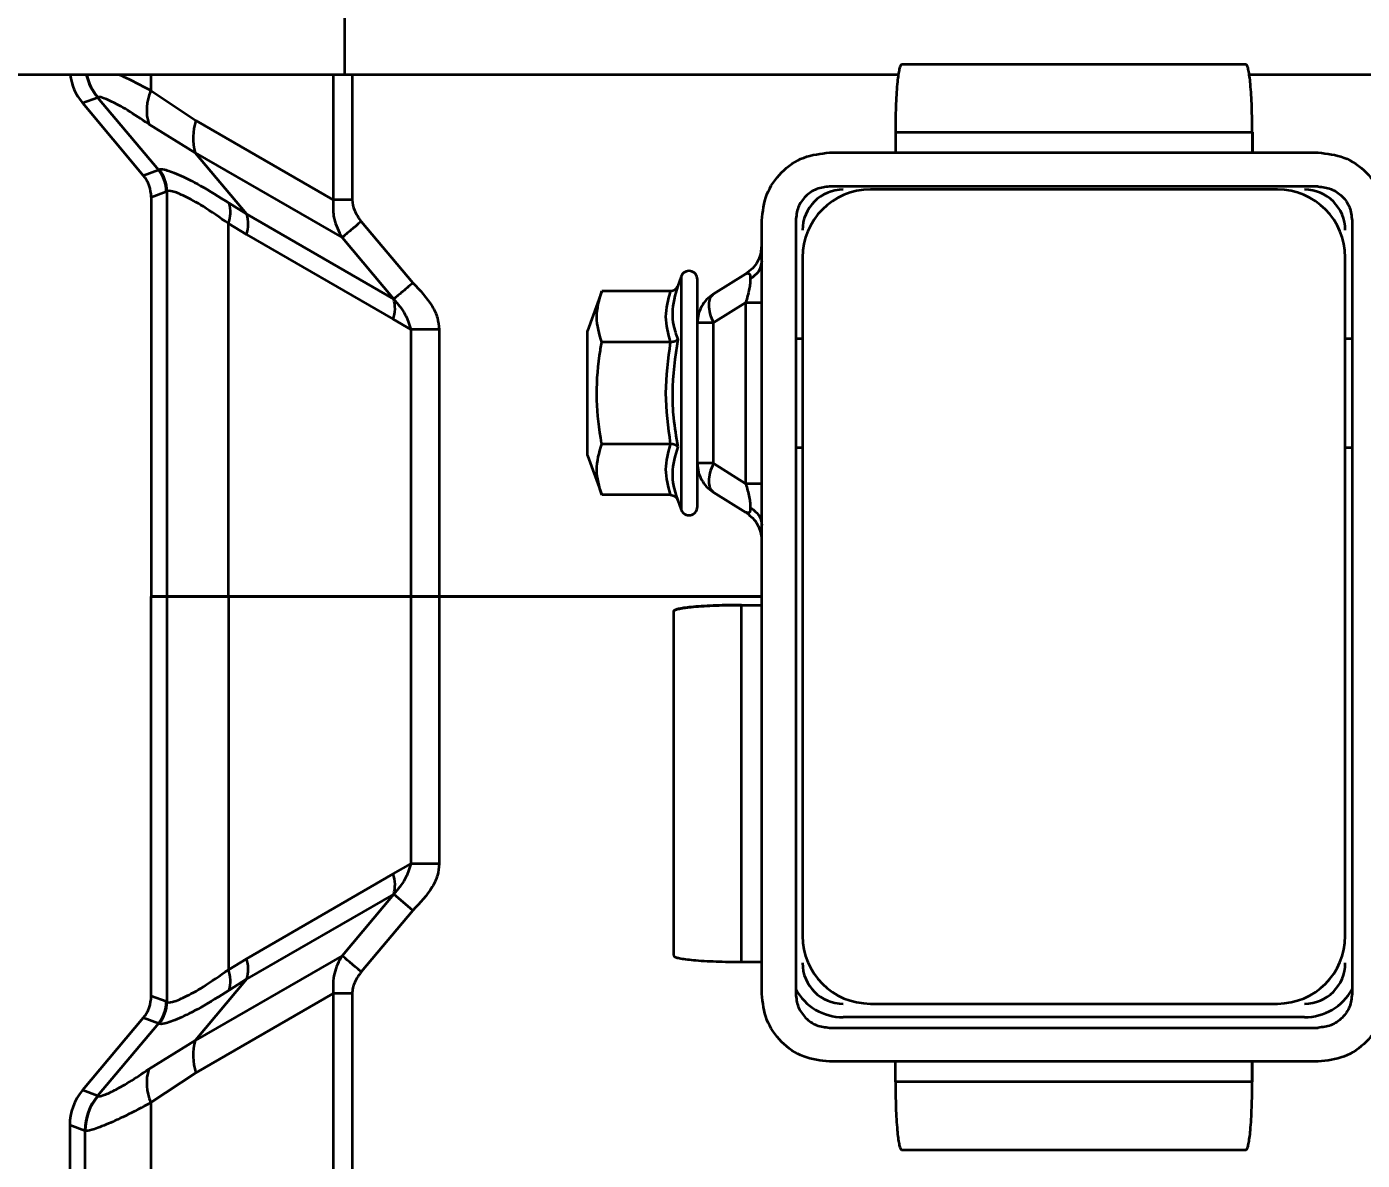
# Model space of a CAD drawing. Header units: millimetres. Extents: x 0 to 420, y 0 to 297.
# Drawn here: x 227.333 to 228.317, y 173.472 to 174.308 of the extents above; entities that cross this region are included whole.
import ezdxf

# ---------------------------------------------------------------- set-up
doc = ezdxf.new("R2010")
doc.units = ezdxf.units.MM
doc.layers.add('尺寸线层', color=150, linetype='Continuous')
doc.styles.add('SLDTEXTSTYLE2', font='TXT', dxfattribs={"width": 0.7})
doc.dimstyles.new('SLDDIMSTYLE0', dxfattribs={"dimtxt": 3.5, "dimasz": 3.302, "dimexe": 0, "dimexo": 0.0625, "dimgap": 0.875, "dimtad": 1, "dimdec": 1, "dimlfac": 100, "dimrnd": 1e-09, "dimzin": 12, "dimdsep": 46, "dimtxsty": 'SLDTEXTSTYLE2', "dimsah": 1, "dimcen": 0.09, "dimadec": 0, "dimazin": 3, "dimtfac": 1, "dimtdec": 3, "dimtofl": 0, "dimtmove": 0, "dimatfit": 3, "dimfxl": 0, "dimfrac": 2, "dimtolj": 1, "dimtzin": 12, "dimarcsym": 0})

# ---------------------------------------------------------------- blocks, each defined once
blk = doc.blocks.new('_D_6')
at = {"layer": '尺寸线层'}
for p, q in [((91.21537, 164.91724), (91.21537, 234.19224)), ((321.31537, 165.18705), (321.31537, 234.19224)), ((321.31537, 233.19224), (91.21537, 233.19224))]:
    blk.add_line(p, q, dxfattribs=at)
for points in [[(91.21537, 233.19224), (94.51737, 232.68424), (94.51737, 233.70024)], [(321.31537, 233.19224), (318.01337, 233.70024), (318.01337, 232.68424)]]:
    blk.add_solid(points, dxfattribs=at)
at = {"layer": '尺寸线层', "insert": (205.17264, 237.70398), "char_height": 3.5, "attachment_point": 1, "style": 'SLDTEXTSTYLE2'}
blk.add_mtext('23010', dxfattribs=at)
blk = doc.blocks.new('_D_7')
at = {"layer": '尺寸线层'}
for p, q in [((70.59704, 160.40224), (70.59704, 246.19224)), ((332.81559, 175.11669), (332.81559, 246.19224)), ((332.81559, 245.19224), (70.59704, 245.19224))]:
    blk.add_line(p, q, dxfattribs=at)
for points in [[(70.59704, 245.19224), (73.89904, 244.68424), (73.89904, 245.70024)], [(332.81559, 245.19224), (329.51359, 245.70024), (329.51359, 244.68424)]]:
    blk.add_solid(points, dxfattribs=at)
at = {"layer": '尺寸线层', "insert": (202.87576, 249.70398), "char_height": 3.5, "attachment_point": 1, "style": 'SLDTEXTSTYLE2'}
blk.add_mtext('26221.85', dxfattribs=at)

msp = doc.modelspace()

# ---------------------------------------------------------------- linework, layer by layer
at = {"color": 7, "linetype": 'Continuous', "lineweight": 35}
for p, q in [((227.56704, 187.77224), (227.56704, 174.27224)), ((228.23136, 174.27989), (227.97757, 174.27989)), ((227.56704, 174.27224), (224.69704, 174.27224)), ((227.42421, 174.27224), (227.42421, 174.26051)), ((227.55869, 174.27224), (227.55869, 174.18012)), ((227.97525, 174.27224), (227.56704, 174.27224)), ((227.57263, 174.27224), (227.57263, 174.18012)), ((232.89704, 174.27224), (228.23369, 174.27224)), ((227.37386, 174.25147), (227.38501, 174.25553)), ((227.38527, 174.25568), (227.38501, 174.25553)), ((227.38501, 174.25553), (227.42982, 174.20212)), ((227.42421, 174.26051), (227.4575, 174.23855)), ((227.37386, 174.25147), (227.41867, 174.19806)), ((227.45698, 174.21473), (227.42272, 174.23588)), ((227.55869, 174.18012), (227.4575, 174.23855)), ((227.97297, 174.22989), (228.23597, 174.22989)), ((227.97297, 174.22989), (227.97297, 174.21489)), ((228.23597, 174.22989), (228.23597, 174.21489)), ((228.23606, 174.22989), (228.23606, 174.21489)), ((227.45698, 174.21473), (227.56519, 174.15225)), ((227.49502, 174.1694), (227.45698, 174.21473)), ((227.92451, 174.21489), (228.28451, 174.21489)), ((227.41867, 174.19806), (227.42982, 174.20212)), ((227.42982, 174.20212), (227.43024, 174.2024)), ((227.42451, 174.18201), (227.43566, 174.18607)), ((227.43611, 174.18637), (227.43566, 174.18607)), ((227.43611, 174.18637), (227.43611, 173.88761)), ((228.28451, 174.18989), (227.92451, 174.18989)), ((228.25451, 174.18761), (227.95451, 174.18761)), ((227.42451, 174.18201), (227.42451, 173.88761)), ((227.48194, 174.17765), (227.49502, 174.1694)), ((227.57263, 174.18012), (227.55869, 174.18012)), ((227.60323, 174.10692), (227.49502, 174.1694)), ((227.48139, 173.88761), (227.48139, 174.16257)), ((227.48139, 174.16257), (227.4947, 174.15451)), ((227.57938, 174.16416), (227.61742, 174.11883)), ((227.87451, 173.59489), (227.87451, 174.16489)), ((227.89951, 174.16489), (227.89951, 173.59489)), ((228.30951, 174.16489), (228.30951, 173.59489)), ((227.4947, 174.15451), (227.60291, 174.09203)), ((227.56519, 174.15225), (227.60323, 174.10692)), ((227.87382, 174.14071), (227.87203, 174.13587)), ((227.87434, 174.14376), (227.87301, 174.13756)), ((227.87414, 174.14378), (227.87384, 174.14145)), ((227.8739, 174.13973), (227.87451, 174.14667)), ((227.90451, 174.13761), (227.90451, 173.63761)), ((228.30451, 173.63761), (228.30451, 174.13761)), ((227.81501, 174.12354), (227.81254, 174.11673)), ((227.81501, 174.12354), (227.81501, 173.95168)), ((227.82701, 174.12142), (227.82701, 174.09001)), ((227.86276, 174.12552), (227.83877, 174.11053)), ((227.75659, 174.11266), (227.74601, 174.08361)), ((227.80733, 174.11266), (227.75659, 174.11266)), ((227.86276, 174.10432), (227.83877, 174.08933)), ((227.86276, 173.97085), (227.86276, 174.10432)), ((227.60291, 174.09203), (227.61578, 174.0846)), ((227.83877, 174.08933), (227.82701, 174.08933)), ((227.82701, 174.08933), (227.82701, 173.98585)), ((227.83877, 174.08933), (227.83877, 173.98585)), ((227.63668, 174.0846), (227.61578, 174.0846)), ((227.61578, 174.0846), (227.61578, 173.88761)), ((227.63668, 174.0846), (227.63668, 173.88761)), ((227.74601, 173.99161), (227.74601, 174.08361)), ((227.80733, 174.07513), (227.75659, 174.07513)), ((227.90451, 174.07761), (227.89951, 174.07761)), ((228.30951, 174.07761), (228.30451, 174.07761)), ((227.80733, 174.00008), (227.75659, 174.00008)), ((227.74601, 173.99161), (227.75659, 173.96255)), ((227.89951, 173.99761), (227.90451, 173.99761)), ((228.30451, 173.99761), (228.30951, 173.99761)), ((227.83877, 173.98585), (227.82701, 173.98585)), ((227.82701, 173.98585), (227.82701, 173.95379)), ((227.86276, 173.97085), (227.83877, 173.98585)), ((227.80733, 173.96255), (227.75659, 173.96255)), ((227.83877, 173.96465), (227.86276, 173.94965)), ((227.81254, 173.95849), (227.81501, 173.95168)), ((227.86329, 173.94965), (227.86276, 173.94965)), ((227.86352, 173.94928), (227.86528, 173.94785)), ((227.87203, 173.93931), (227.87382, 173.93447)), ((227.87301, 173.93761), (227.87434, 173.93141)), ((227.43611, 173.88761), (227.42451, 173.88761)), ((227.42451, 173.5932), (227.42451, 173.88761)), ((227.42451, 173.88761), (227.43611, 173.88761)), ((227.48139, 173.88761), (227.43611, 173.88761)), ((227.43611, 173.88761), (227.43611, 173.58884)), ((227.43611, 173.88761), (227.48139, 173.88761)), ((227.61578, 173.88761), (227.48139, 173.88761)), ((227.48139, 173.88761), (227.48139, 173.61264)), ((227.48139, 173.88761), (227.61578, 173.88761)), ((227.63668, 173.88761), (227.61578, 173.88761)), ((227.61578, 173.88761), (227.61578, 173.69061)), ((227.61578, 173.88761), (227.63668, 173.88761)), ((227.63668, 173.88761), (227.87451, 173.88761)), ((227.63668, 173.88761), (227.63668, 173.69061)), ((227.87451, 173.88761), (227.63668, 173.88761)), ((227.85951, 173.6184), (227.85951, 173.8814)), ((227.85951, 173.8814), (227.87451, 173.8814)), ((227.80951, 173.8768), (227.80951, 173.62301)), ((227.60291, 173.68318), (227.61578, 173.69061)), ((227.63668, 173.69061), (227.61578, 173.69061)), ((227.4947, 173.6207), (227.60291, 173.68318)), ((227.60323, 173.66829), (227.49502, 173.60582)), ((227.60323, 173.66829), (227.56519, 173.62296)), ((227.61742, 173.65638), (227.60323, 173.66829)), ((227.61742, 173.65638), (227.57938, 173.61105)), ((227.56519, 173.62296), (227.45698, 173.56048)), ((227.48139, 173.61264), (227.4947, 173.6207)), ((227.85951, 173.6184), (227.87451, 173.6184)), ((227.49502, 173.60582), (227.45698, 173.56048)), ((227.49502, 173.60582), (227.48194, 173.59757)), ((227.43566, 173.58914), (227.42451, 173.5932)), ((227.43566, 173.58914), (227.43611, 173.58884)), ((227.55869, 173.59509), (227.4575, 173.53666)), ((227.55869, 173.59509), (227.55869, 173.38258)), ((227.57263, 173.59509), (227.55869, 173.59509)), ((227.57263, 173.59509), (227.57263, 173.38258)), ((227.95451, 173.58761), (228.25451, 173.58761)), ((227.41867, 173.57715), (227.37386, 173.52374)), ((227.42982, 173.57309), (227.41867, 173.57715)), ((228.27451, 173.57761), (227.93451, 173.57761)), ((227.42982, 173.57309), (227.38501, 173.51969)), ((227.43024, 173.57282), (227.42982, 173.57309)), ((227.92451, 173.56989), (228.28451, 173.56989)), ((227.45698, 173.56048), (227.42272, 173.53934)), ((227.4575, 173.53666), (227.42421, 173.5147)), ((228.28451, 173.54489), (227.92451, 173.54489)), ((227.97297, 173.52989), (227.97297, 173.54489)), ((228.23596, 173.52989), (228.23596, 173.54489)), ((228.23606, 173.52989), (228.23606, 173.54489)), ((228.23596, 173.52989), (227.97297, 173.52989)), ((227.38501, 173.51969), (227.37386, 173.52374)), ((227.38501, 173.51969), (227.38527, 173.51953)), ((227.42421, 173.5147), (227.42421, 173.26647)), ((227.36451, 173.49807), (227.36451, 173.22761)), ((227.37566, 173.49401), (227.36451, 173.49807)), ((227.37566, 173.49401), (227.3759, 173.49388)), ((227.3759, 173.26647), (227.3759, 173.49388)), ((227.97757, 173.47989), (228.23136, 173.47989)), ((228.23146, 173.47989), (228.23136, 173.47989))]:
    msp.add_line(p, q, dxfattribs=at)
at = {"color": 7, "linetype": 'Continuous', "lineweight": 35, "flags": 128}
msp.add_lwpolyline([(227.57938, 173.61105), (227.57712, 173.61295), (227.57491, 173.6148), (227.5728, 173.61657), (227.57083, 173.61823), (227.56905, 173.61972), (227.56749, 173.62103), (227.5662, 173.62211), (227.56519, 173.62296)], dxfattribs=at)
at = {"color": 7, "linetype": 'Continuous', "lineweight": 35}
for centre, radius, start, end in [((227.41572, 174.28124), 0.04006, 192.98851, 219.94133), ((227.41598, 174.28143), 0.04007, 193.26174, 219.98841), ((227.45656, 174.2462), 0.03537, 156.13725, 196.96231), ((227.49553, 174.22581), 0.04011, 161.48363, 196.03426), ((227.41062, 174.18605), 0.02504, 0.05864, 39.94136), ((227.41108, 174.1863), 0.02503, 0.16613, 40.03213), ((227.95451, 174.13761), 0.05, 90, 180), ((227.93451, 174.15761), 0.03, 90, 180), ((228.25451, 174.13761), 0.05, 0, 90), ((228.27451, 174.15761), 0.03, 0, 90), ((227.45885, 174.17094), 0.02404, 339.6339, 16.20069), ((227.47093, 174.16247), 0.02507, 341.48363, 16.03426), ((227.82083, 174.12142), 0.00619, 0, 160), ((227.57914, 174.1), 0.02507, 341.48362, 16.03426), ((227.82083, 173.95379), 0.00619, 200, 0), ((227.57914, 173.67522), 0.02507, 343.96574, 18.51636), ((227.95451, 173.63761), 0.05, 180, 270), ((228.25451, 173.63761), 0.05, 270, 0), ((227.47093, 173.61274), 0.02507, 343.96574, 18.51637), ((227.93451, 173.61761), 0.03, 180, 270), ((228.27451, 173.61761), 0.03, 270, 0), ((227.45885, 173.60427), 0.02404, 343.79931, 20.3661), ((227.93451, 173.61761), 0.04, 208.95502, 270), ((228.27451, 173.61761), 0.04, 270, 331.04498), ((227.41062, 173.58917), 0.02504, 320.05864, 359.94136), ((227.41108, 173.58892), 0.02503, 319.96787, 359.83387), ((227.49553, 173.5494), 0.04011, 163.96572, 198.51635), ((227.45656, 173.52902), 0.03537, 163.03769, 203.86274), ((227.41572, 173.49397), 0.04006, 140.05864, 179.94136), ((227.41596, 173.49379), 0.04006, 140.00758, 179.87308)]:
    msp.add_arc(centre, radius, start, end, dxfattribs=at)
for centre, major_axis, start_param, end_param in [((227.40457, 174.27719), (0.03765, 0.0137), 2.915947, 3.49016), ((227.39948, 174.18199), (-0.02353, -0.00856), 2.793026, 3.49016), ((227.39948, 173.59322), (-0.02353, 0.00856), 2.793026, 3.49016), ((227.40457, 173.49803), (-0.03765, 0.0137), 5.934618, 6.631752)]:
    msp.add_ellipse(centre, major_axis=major_axis, ratio=0.998448, start_param=start_param, end_param=end_param, dxfattribs=at)
for points, knots in [([(227.97757, 174.27989), (227.97719, 174.2796), (227.97654, 174.2791), (227.9754, 174.27467), (227.97444, 174.26754), (227.97371, 174.25761), (227.97313, 174.24599), (227.97303, 174.23627), (227.97297, 174.22989)], [0, 0, 0, 0, 0.157309, 0.270586, 0.50035, 0.630794, 0.757716, 1, 1, 1, 1]), ([(228.23597, 174.22989), (228.2359, 174.23627), (228.2358, 174.24599), (228.23522, 174.25761), (228.23449, 174.26754), (228.23353, 174.27467), (228.23239, 174.2791), (228.23174, 174.2796), (228.23136, 174.27989)], [0, 0, 0, 0, 0.242279, 0.369203, 0.49965, 0.729414, 0.842683, 1, 1, 1, 1]), ([(227.40122, 174.27224), (227.40211, 174.27185), (227.40813, 174.26921), (227.41681, 174.26451), (227.42421, 174.26051)], [0, 0, 0, 0, 0.147818, 1, 1, 1, 1]), ([(227.42272, 174.23588), (227.41728, 174.23952), (227.4067, 174.24661), (227.39534, 174.25264), (227.38769, 174.25591), (227.38609, 174.25576), (227.38527, 174.25568)], [0, 0, 0, 0, 0.270175, 0.525289, 0.759332, 1, 1, 1, 1]), ([(227.43024, 174.2024), (227.43124, 174.20259), (227.43337, 174.20301), (227.44402, 174.19907), (227.4603, 174.19121), (227.47461, 174.18224), (227.48194, 174.17765)], [0, 0, 0, 0, 0.223119, 0.475931, 0.731471, 1, 1, 1, 1]), ([(227.48139, 174.16257), (227.47502, 174.16705), (227.46283, 174.17561), (227.44887, 174.18307), (227.43917, 174.18706), (227.43714, 174.1866), (227.43611, 174.18637)], [0, 0, 0, 0, 0.2675155, 0.5112536, 0.7530731, 1, 1, 1, 1]), ([(227.55869, 174.18012), (227.55853, 174.17539), (227.55818, 174.16538), (227.56277, 174.15678), (227.56519, 174.15225)], [0, 0, 0, 0, 0.4733, 1, 1, 1, 1]), ([(227.57263, 174.18012), (227.57299, 174.17747), (227.57379, 174.17157), (227.5774, 174.1668), (227.57938, 174.16416)], [0, 0, 0, 0, 0.448587, 1, 1, 1, 1]), ([(227.57938, 174.16416), (227.57791, 174.16292), (227.57488, 174.16038), (227.57072, 174.15689), (227.56724, 174.15397), (227.56586, 174.15282), (227.56519, 174.15225)], [0, 0, 0, 0, 0.244438, 0.500001, 0.755563, 1, 1, 1, 1]), ([(227.87353, 174.14), (227.8729, 174.13817), (227.87159, 174.13433), (227.86786, 174.12927), (227.86446, 174.12677), (227.86276, 174.12552)], [0, 0, 0, 0, 0.315477, 0.657739, 1, 1, 1, 1]), ([(227.87451, 174.13495), (227.87401, 174.13211), (227.8731, 174.12704), (227.86822, 174.12333), (227.86607, 174.1217)], [0, 0, 0, 0, 0.559996, 1, 1, 1, 1]), ([(227.61742, 174.11883), (227.61595, 174.11759), (227.61292, 174.11505), (227.60875, 174.11155), (227.60528, 174.10864), (227.6039, 174.10748), (227.60323, 174.10692)], [0, 0, 0, 0, 0.2444373, 0.4999999, 0.7555626, 1, 1, 1, 1]), ([(227.61742, 174.11883), (227.62258, 174.11341), (227.62989, 174.10572), (227.63587, 174.09344), (227.63642, 174.08746), (227.63668, 174.0846)], [0, 0, 0, 0, 0.554868, 0.787217, 1, 1, 1, 1]), ([(227.86276, 174.12552), (227.86367, 174.12587), (227.86496, 174.12637), (227.86593, 174.12436), (227.86602, 174.12256), (227.86607, 174.1217)], [0, 0, 0, 0, 0.551614, 0.784825, 1, 1, 1, 1]), ([(227.86607, 174.1217), (227.86602, 174.12066), (227.86593, 174.11848), (227.86496, 174.11246), (227.86367, 174.10768), (227.86276, 174.10432)], [0, 0, 0, 0, 0.215184, 0.448387, 1, 1, 1, 1]), ([(227.75659, 174.07513), (227.75478, 174.08128), (227.7511, 174.09378), (227.75474, 174.1063), (227.75659, 174.11266)], [0, 0, 0, 0, 0.491212, 1, 1, 1, 1]), ([(227.81254, 174.11673), (227.81253, 174.11671), (227.81231, 174.11612), (227.81173, 174.11502), (227.81049, 174.11373), (227.80898, 174.11284), (227.80788, 174.11272), (227.80733, 174.11266)], [0, 0, 0, 0, 0.006713, 0.267679, 0.528689, 0.76386, 1, 1, 1, 1]), ([(227.81254, 174.11673), (227.81062, 174.11005), (227.80784, 174.10031), (227.80924, 174.08711), (227.81138, 174.08066), (227.81254, 174.07717)], [0, 0, 0, 0, 0.499729, 0.72853, 1, 1, 1, 1]), ([(227.60323, 174.10692), (227.60631, 174.10336), (227.61203, 174.09675), (227.6146, 174.08844), (227.61578, 174.0846)], [0, 0, 0, 0, 0.537276, 1, 1, 1, 1]), ([(227.75659, 174.00008), (227.75655, 174.00032), (227.75461, 174.01102), (227.752, 174.03277), (227.75362, 174.05777), (227.75602, 174.07183), (227.75659, 174.07513)], [0, 0, 0, 0, 0.009604, 0.432631, 0.866873, 1, 1, 1, 1]), ([(227.80733, 174.00008), (227.80561, 174.01257), (227.80218, 174.03759), (227.80561, 174.06261), (227.80733, 174.07513)], [0, 0, 0, 0, 0.499238, 1, 1, 1, 1]), ([(227.81254, 174.07717), (227.81253, 174.07716), (227.81231, 174.07687), (227.81173, 174.07631), (227.81049, 174.07567), (227.80898, 174.07522), (227.80788, 174.07516), (227.80733, 174.07513)], [0, 0, 0, 0, 0.006713, 0.267679, 0.528689, 0.76386, 1, 1, 1, 1]), ([(227.81254, 174.07717), (227.81062, 174.06399), (227.80784, 174.04479), (227.80924, 174.01822), (227.81138, 174.00515), (227.81254, 173.99805)], [0, 0, 0, 0, 0.500435, 0.728855, 1, 1, 1, 1]), ([(227.75659, 173.96255), (227.75478, 173.96869), (227.7511, 173.9812), (227.75474, 173.99371), (227.75659, 174.00008)], [0, 0, 0, 0, 0.491212, 1, 1, 1, 1]), ([(227.81254, 173.99805), (227.81253, 173.99805), (227.81231, 173.99835), (227.81173, 173.9989), (227.81049, 173.99954), (227.80898, 173.99999), (227.80788, 174.00005), (227.80733, 174.00008)], [0, 0, 0, 0, 0.006713, 0.267679, 0.528689, 0.76386, 1, 1, 1, 1]), ([(227.81254, 173.99805), (227.81062, 173.99157), (227.80784, 173.98212), (227.80924, 173.96875), (227.81138, 173.9621), (227.81254, 173.95849)], [0, 0, 0, 0, 0.499729, 0.72853, 1, 1, 1, 1]), ([(227.86276, 173.97085), (227.86367, 173.96749), (227.86496, 173.96271), (227.86593, 173.95669), (227.86602, 173.95452), (227.86607, 173.95347)], [0, 0, 0, 0, 0.5516135, 0.7848249, 1, 1, 1, 1]), ([(227.80733, 173.96255), (227.80788, 173.96249), (227.80898, 173.96237), (227.81049, 173.96148), (227.81173, 173.9602), (227.81231, 173.95909), (227.81253, 173.9585), (227.81254, 173.95849)], [0, 0, 0, 0, 0.23614, 0.471311, 0.732321, 0.993287, 1, 1, 1, 1]), ([(227.86607, 173.95347), (227.86602, 173.95261), (227.86593, 173.95082), (227.86508, 173.949), (227.86399, 173.94939), (227.86329, 173.94965)], [0, 0, 0, 0, 0.2439025, 0.508229, 1, 1, 1, 1]), ([(227.86607, 173.95347), (227.86874, 173.95133), (227.87351, 173.94749), (227.87421, 173.94245), (227.87451, 173.94023)], [0, 0, 0, 0, 0.559996, 1, 1, 1, 1]), ([(227.86515, 173.9477), (227.866, 173.94705), (227.86852, 173.94511), (227.87083, 173.94211), (227.87174, 173.9397), (227.8719, 173.93925)], [0, 0, 0, 0, 0.294463, 0.870519, 1, 1, 1, 1]), ([(227.85951, 173.8814), (227.85313, 173.88134), (227.84341, 173.88124), (227.83179, 173.88066), (227.82186, 173.87993), (227.81473, 173.87897), (227.8103, 173.87782), (227.8098, 173.87717), (227.80951, 173.8768)], [0, 0, 0, 0, 0.242279, 0.369202, 0.49965, 0.729414, 0.842683, 1, 1, 1, 1]), ([(227.80951, 173.8768), (227.8098, 173.87718), (227.8103, 173.87782), (227.81473, 173.87897), (227.82186, 173.87993), (227.83179, 173.88066), (227.84341, 173.88124), (227.85313, 173.88134), (227.85951, 173.8814)], [0, 0, 0, 0, 0.157309, 0.270586, 0.50035, 0.630794, 0.757716, 1, 1, 1, 1]), ([(227.61578, 173.69061), (227.6146, 173.68677), (227.61203, 173.67847), (227.60631, 173.67185), (227.60323, 173.66829)], [0, 0, 0, 0, 0.462726, 1, 1, 1, 1]), ([(227.63668, 173.69061), (227.63642, 173.68777), (227.63588, 173.68181), (227.62993, 173.66952), (227.6226, 173.66182), (227.61742, 173.65638)], [0, 0, 0, 0, 0.211639, 0.442849, 1, 1, 1, 1]), ([(227.56519, 173.62296), (227.56291, 173.61875), (227.55828, 173.61019), (227.55855, 173.60017), (227.55869, 173.59509)], [0, 0, 0, 0, 0.492397, 1, 1, 1, 1]), ([(227.80951, 173.62301), (227.8098, 173.62263), (227.8103, 173.62198), (227.81473, 173.62084), (227.82186, 173.61988), (227.83179, 173.61914), (227.84341, 173.61857), (227.85313, 173.61847), (227.85951, 173.6184)], [0, 0, 0, 0, 0.157309, 0.270586, 0.50035, 0.630794, 0.757716, 1, 1, 1, 1]), ([(227.43611, 173.58884), (227.4371, 173.58861), (227.43909, 173.58815), (227.44875, 173.59207), (227.46285, 173.5996), (227.47512, 173.60823), (227.48139, 173.61264)], [0, 0, 0, 0, 0.24021, 0.485805, 0.736712, 1, 1, 1, 1]), ([(227.57938, 173.61105), (227.57759, 173.60859), (227.57491, 173.60492), (227.57294, 173.59931), (227.57273, 173.59646), (227.57263, 173.59509)], [0, 0, 0, 0, 0.51551, 0.767405, 1, 1, 1, 1]), ([(227.48194, 173.59757), (227.47472, 173.59304), (227.46065, 173.58421), (227.44446, 173.57634), (227.43352, 173.57222), (227.43131, 173.57262), (227.43024, 173.57282)], [0, 0, 0, 0, 0.264309, 0.514931, 0.766931, 1, 1, 1, 1]), ([(227.38527, 173.51953), (227.38623, 173.51948), (227.3881, 173.51938), (227.39666, 173.52322), (227.4081, 173.52949), (227.41779, 173.53601), (227.42272, 173.53934)], [0, 0, 0, 0, 0.267138, 0.52122, 0.755952, 1, 1, 1, 1]), ([(227.97297, 173.52989), (227.97304, 173.52351), (227.97314, 173.51379), (227.97371, 173.50216), (227.97445, 173.49223), (227.97541, 173.4851), (227.97655, 173.48067), (227.9772, 173.48018), (227.97757, 173.47989)], [0, 0, 0, 0, 0.242279, 0.369203, 0.49965, 0.729414, 0.842683, 1, 1, 1, 1]), ([(228.23136, 173.47989), (228.23174, 173.48018), (228.23238, 173.48067), (228.23353, 173.4851), (228.23449, 173.49223), (228.23522, 173.50216), (228.23579, 173.51379), (228.2359, 173.52351), (228.23596, 173.52989)], [0, 0, 0, 0, 0.157309, 0.270586, 0.50035, 0.630794, 0.757716, 1, 1, 1, 1]), ([(227.42421, 173.5147), (227.41779, 173.51127), (227.40523, 173.50455), (227.39036, 173.49794), (227.3794, 173.49387), (227.37707, 173.49387), (227.3759, 173.49388)], [0, 0, 0, 0, 0.245129, 0.480308, 0.739086, 1, 1, 1, 1])]:
    msp.add_open_spline(points, degree=3, knots=knots, dxfattribs=at)
for points in [[(227.87451, 174.16489), (227.87527, 174.17144), (227.87677, 174.18454), (227.88833, 174.20107), (227.90486, 174.21263), (227.91796, 174.21414), (227.92451, 174.21489)], [(228.28451, 174.21489), (228.29107, 174.21414), (228.30417, 174.21263), (228.3207, 174.20107), (228.33226, 174.18454), (228.33376, 174.17144), (228.33451, 174.16489)], [(227.92451, 174.18989), (227.92124, 174.18951), (227.91469, 174.18876), (227.90642, 174.18298), (227.90064, 174.17471), (227.89989, 174.16816), (227.89951, 174.16489)], [(228.28451, 174.18989), (228.28779, 174.18951), (228.29434, 174.18876), (228.30261, 174.18298), (228.30839, 174.17471), (228.30914, 174.16816), (228.30951, 174.16489)], [(227.80733, 174.07513), (227.80561, 174.08139), (227.80218, 174.0939), (227.80561, 174.10641), (227.80733, 174.11266)], [(227.83877, 174.11053), (227.83706, 174.10928), (227.83364, 174.10678), (227.82994, 174.10156), (227.82748, 174.09566), (227.82717, 174.09144), (227.82701, 174.08933)], [(227.83877, 174.11053), (227.83783, 174.10965), (227.83597, 174.10789), (227.8352, 174.10278), (227.83597, 174.09644), (227.83783, 174.0917), (227.83877, 174.08933)], [(227.86276, 174.10432), (227.86447, 174.10432), (227.86789, 174.10432), (227.87158, 174.10432), (227.87405, 174.10432), (227.87436, 174.10432), (227.87451, 174.10432)], [(227.80733, 173.96255), (227.80561, 173.96881), (227.80218, 173.98131), (227.80561, 173.99382), (227.80733, 174.00008)], [(227.82701, 173.98585), (227.82717, 173.98374), (227.82748, 173.97952), (227.82994, 173.97361), (227.83364, 173.96839), (227.83706, 173.9659), (227.83877, 173.96465)], [(227.83877, 173.98585), (227.83783, 173.98348), (227.83597, 173.97874), (227.8352, 173.9724), (227.83597, 173.96728), (227.83783, 173.96552), (227.83877, 173.96465)], [(227.87451, 173.97085), (227.87436, 173.97085), (227.87405, 173.97085), (227.87158, 173.97085), (227.86789, 173.97085), (227.86447, 173.97085), (227.86276, 173.97085)], [(227.92451, 173.54489), (227.91796, 173.54564), (227.90486, 173.54714), (227.88833, 173.5587), (227.87677, 173.57523), (227.87527, 173.58834), (227.87451, 173.59489)], [(227.89951, 173.59489), (227.89989, 173.59161), (227.90064, 173.58506), (227.90642, 173.5768), (227.91469, 173.57101), (227.92124, 173.57026), (227.92451, 173.56989)], [(228.33451, 173.59489), (228.33376, 173.58834), (228.33226, 173.57523), (228.3207, 173.5587), (228.30417, 173.54714), (228.29107, 173.54564), (228.28451, 173.54489)], [(228.30951, 173.59489), (228.30914, 173.59161), (228.30839, 173.58506), (228.30261, 173.5768), (228.29434, 173.57101), (228.28779, 173.57026), (228.28451, 173.56989)]]:
    msp.add_open_spline(points, degree=3, dxfattribs=at)

# ---------------------------------------------------------------- dimensions: what is measured, and where the dimension line sits
at = {"layer": '尺寸线层'}
for base, p1, p2, picture, middle in [((70.59704, 245.19224), (332.81559, 175.11669), (70.59704, 160.40224), '_D_7', (209.01291, 245.19224)), ((91.21537, 233.19224), (321.31537, 165.18705), (91.21537, 164.91724), '_D_6', (209.01291, 233.19224))]:
    dim = msp.add_linear_dim(base=base, p1=p1, p2=p2, angle=0, dimstyle='SLDDIMSTYLE0', dxfattribs=at)
    dim.commit()
    dim.dimension.update_dxf_attribs({"geometry": picture, "text_midpoint": middle, "dimtype": 160})

doc.saveas('drawing.dxf')
